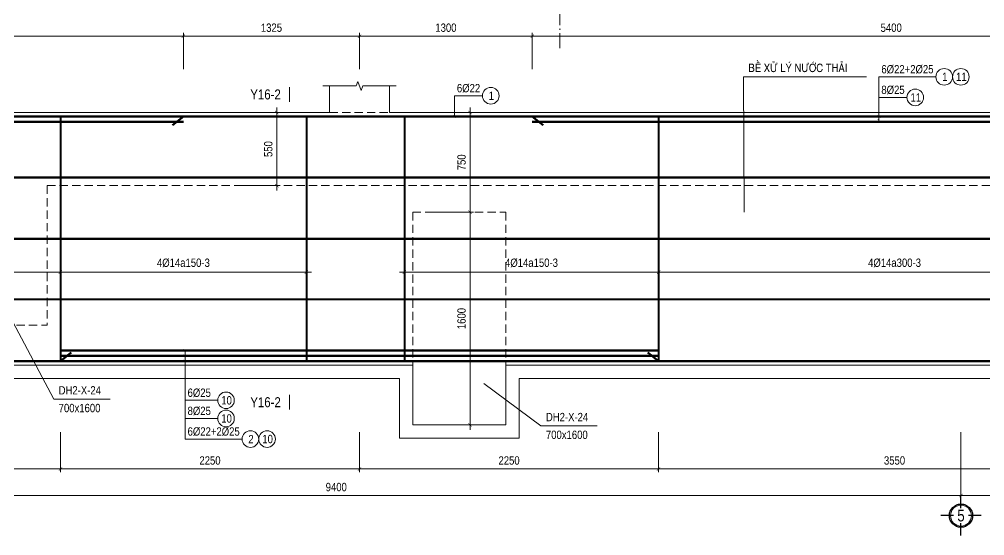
# Model space of a CAD drawing. Header units: millimetres. Extents: x 3014920 to 3563667, y -1638653 to -1356471.
# Drawn here: x 3199796 to 3207059, y -1614225 to -1610340 of the extents above; entities that cross this region are included whole.
import ezdxf
from ezdxf.enums import TextEntityAlignment as Align
from ezdxf.xclip import XClip

# ---------------------------------------------------------------- set-up
doc = ezdxf.new("R2010")
doc.units = ezdxf.units.MM
doc.header["$MEASUREMENT"] = 0
doc.header["$XCLIPFRAME"] = 0
doc.header["$PDMODE"] = 2
for name, pattern in [('6 TANG DIEN HINH 14-15$0$ACAD_ISO10W100', [18, 12, -3, 0, -3]), ('ACAD_ISO04W100', [30, 24, -3, 0, -3]), ('HIDDEN', [0.375, 0.25, -0.125])]:
    doc.linetypes.add(name, pattern=pattern)
doc.layers.get('0').update_dxf_attribs({"lineweight": 9})
doc.layers.get('Defpoints').update_dxf_attribs({"color": 10, "lineweight": 0})
for name, color, linetype, lineweight in [('2', 2, 'Continuous', 20), ('CDAI', 21, 'Continuous', 40), ('CTHEP', 50, 'Continuous', 50), ('DBAO', 90, 'Continuous', 13), ('DGIONG', 130, 'Continuous', 13), ('KTH', 154, 'Continuous', 9), ('Net khuat', 8, 'HIDDEN', 13), ('TEXT', 7, 'Continuous', 15), ('TRUC', 251, 'ACAD_ISO04W100', 9)]:
    doc.layers.add(name, color=color, linetype=linetype, lineweight=lineweight)
doc.layers.add('8', color=8, linetype='Continuous')
doc.styles.add('HELVECONDENSE', font='VHELVCN_0.TTF')
doc.styles.add('Star-HelCon', font='VHELVCN_0.TTF')
doc.styles.add('TTP-HelCon', font='VHELVCN_0.TTF')
doc.styles.add('VNI-HELVE-CONDENSE', font='VHELVCN_0.TTF')
doc.dimstyles.new('kc-25', dxfattribs={"dimtxt": 62.5, "dimasz": 20, "dimexe": 20, "dimexo": 50, "dimgap": 25, "dimtad": 3, "dimdec": 0, "dimzin": 0, "dimdsep": 46, "dimtxsty": 'VNI-HELVE-CONDENSE', "dimblk": 'DIM', "dimcen": 2.5, "dimclrd": 256, "dimclre": 154, "dimclrt": 7, "dimaunit": 1, "dimadec": 0, "dimazin": 0, "dimtfac": 1, "dimtdec": 0, "dimtix": 1, "dimtmove": 0, "dimatfit": 3, "dimldrblk": 'DOT', "dimfxl": 1, "dimtolj": 1, "dimtzin": 0, "dimarcsym": 0})
doc.dimstyles.new('TTP-25', dxfattribs={"dimscale": 25, "dimtxt": 2.5, "dimasz": 1, "dimexe": 1, "dimexo": 1, "dimgap": 0.09, "dimtad": 0, "dimdec": 4, "dimrnd": 1, "dimzin": 9, "dimdsep": 46, "dimtxsty": 'TTP-HelCon', "dimblk": 'ARCHTICK', "dimcen": 0.09, "dimdle": 1.5, "dimclrd": 256, "dimclre": 256, "dimclrt": 7, "dimadec": 0, "dimazin": 0, "dimtfac": 1, "dimtdec": 4, "dimtmove": 0, "dimatfit": 3, "dimldrblk": 'ARCHTICK', "dimfxl": 1, "dimtvp": 1, "dimtolj": 1, "dimtzin": 0, "dimarcsym": 0})

# ---------------------------------------------------------------- blocks, each defined once
blk = doc.blocks.new('dau truc')
blk.add_circle((0, 0), 180)
at = {"layer": '8'}
for p, q in [((0, 127), (0, 345)), ((-127, 0), (-345, 0)), ((0, -345), (0, -127)), ((345, 0), (127, 0))]:
    blk.add_line(p, q, dxfattribs=at)
blk.add_circle((0, 0), 200, dxfattribs=at)
at = {"layer": 'TEXT', "style": 'HELVECONDENSE'}
blk.add_attdef('A', text='', height=233, dxfattribs=at).set_placement((0, 0), align=Align.MIDDLE)
blk = doc.blocks.new('_ArchTick')
at = {"color": 0, "linetype": 'ByBlock', "const_width": 0.15}
blk.add_lwpolyline([(-0.5, -0.5), (0.5, 0.5)], dxfattribs=at)
blk = doc.blocks.new('*D2046')
at = {"layer": 'Defpoints', "color": 0, "transparency": 16777216}
for p in [(35225, -2380.8), (44625, -2380.8), (35225, -2881.8)]:
    blk.add_point(p, dxfattribs=at)
at = {"layer": 'KTH', "lineweight": -2, "transparency": 16777216}
for p, q in [((35225, -2405.8), (35225, -2906.8)), ((44625, -2405.8), (44625, -2906.8)), ((44662.5, -2881.8), (35187.5, -2881.8))]:
    blk.add_line(p, q, dxfattribs=at)
at = {"layer": 'KTH', "lineweight": -2, "transparency": 16777216, "xscale": 25, "yscale": 25, "zscale": 25, "rotation": 180}
blk.add_blockref('_ArchTick', (35225, -2881.8), dxfattribs=at)
at = {"layer": 'KTH', "lineweight": -2, "transparency": 16777216, "xscale": 25, "yscale": 25, "zscale": 25}
blk.add_blockref('_ArchTick', (44625, -2881.8), dxfattribs=at)
at = {"layer": 'KTH', "color": 7, "transparency": 16777216, "insert": (39925, -2818), "char_height": 62.5, "attachment_point": 5, "style": 'TTP-HelCon'}
blk.add_mtext('\\A1;9400', dxfattribs=at)
blk = doc.blocks.new('*D2047')
at = {"layer": 'Defpoints', "color": 0, "transparency": 16777216}
for p in [(44625, -2380.8), (48200, -2380.8), (44625, -2881.8)]:
    blk.add_point(p, dxfattribs=at)
at = {"layer": 'KTH', "lineweight": -2, "transparency": 16777216}
for p, q in [((44625, -2405.8), (44625, -2906.8)), ((48200, -2405.8), (48200, -2906.8)), ((48237.5, -2881.8), (44587.5, -2881.8))]:
    blk.add_line(p, q, dxfattribs=at)
at = {"layer": 'KTH', "lineweight": -2, "transparency": 16777216, "xscale": 25, "yscale": 25, "zscale": 25, "rotation": 180}
blk.add_blockref('_ArchTick', (44625, -2881.8), dxfattribs=at)
at = {"layer": 'KTH', "lineweight": -2, "transparency": 16777216, "xscale": 25, "yscale": 25, "zscale": 25}
blk.add_blockref('_ArchTick', (48200, -2881.8), dxfattribs=at)
at = {"layer": 'KTH', "color": 7, "transparency": 16777216, "insert": (46412.5, -2818), "char_height": 62.5, "attachment_point": 5, "style": 'TTP-HelCon'}
blk.add_mtext('\\A1;3575', dxfattribs=at)
blk = doc.blocks.new('*D2051')
at = {"layer": 'Defpoints', "color": 0, "transparency": 16777216}
for p in [(40100, 574), (38775, 300), (40100, 300)]:
    blk.add_point(p, dxfattribs=at)
at = {"layer": 'KTH', "lineweight": -2, "transparency": 16777216}
for p, q in [((38775, 325), (38775, 599)), ((40100, 325), (40100, 599)), ((38737.5, 574), (40137.5, 574))]:
    blk.add_line(p, q, dxfattribs=at)
at = {"layer": 'KTH', "lineweight": -2, "transparency": 16777216, "xscale": 25, "yscale": 25, "zscale": 25, "rotation": 180}
blk.add_blockref('_ArchTick', (38775, 574), dxfattribs=at)
at = {"layer": 'KTH', "lineweight": -2, "transparency": 16777216, "xscale": 25, "yscale": 25, "zscale": 25}
blk.add_blockref('_ArchTick', (40100, 574), dxfattribs=at)
at = {"layer": 'KTH', "color": 7, "transparency": 16777216, "insert": (39437.5, 637.8), "char_height": 62.5, "attachment_point": 5, "style": 'TTP-HelCon'}
blk.add_mtext('\\A1;1325', dxfattribs=at)
blk = doc.blocks.new('*D2052')
at = {"layer": 'Defpoints', "color": 0, "transparency": 16777216}
for p in [(33525, 574), (33525, 300), (38775, 300)]:
    blk.add_point(p, dxfattribs=at)
at = {"layer": 'KTH', "lineweight": -2, "transparency": 16777216}
for p, q in [((33525, 325), (33525, 599)), ((38775, 325), (38775, 599)), ((38812.5, 574), (33487.5, 574))]:
    blk.add_line(p, q, dxfattribs=at)
at = {"layer": 'KTH', "lineweight": -2, "transparency": 16777216, "xscale": 25, "yscale": 25, "zscale": 25, "rotation": 180}
blk.add_blockref('_ArchTick', (33525, 574), dxfattribs=at)
at = {"layer": 'KTH', "lineweight": -2, "transparency": 16777216, "xscale": 25, "yscale": 25, "zscale": 25}
blk.add_blockref('_ArchTick', (38775, 574), dxfattribs=at)
at = {"layer": 'KTH', "color": 7, "transparency": 16777216, "insert": (36150, 637.8), "char_height": 62.5, "attachment_point": 5, "style": 'TTP-HelCon'}
blk.add_mtext('\\A1;5250', dxfattribs=at)
blk = doc.blocks.new('*D2053')
at = {"layer": 'Defpoints', "color": 0, "transparency": 16777216}
for p in [(41400, 574), (40100, 300), (41400, 300)]:
    blk.add_point(p, dxfattribs=at)
at = {"layer": 'KTH', "lineweight": -2, "transparency": 16777216}
for p, q in [((40100, 325), (40100, 599)), ((41400, 325), (41400, 599)), ((40062.5, 574), (41437.5, 574))]:
    blk.add_line(p, q, dxfattribs=at)
at = {"layer": 'KTH', "lineweight": -2, "transparency": 16777216, "xscale": 25, "yscale": 25, "zscale": 25, "rotation": 180}
blk.add_blockref('_ArchTick', (40100, 574), dxfattribs=at)
at = {"layer": 'KTH', "lineweight": -2, "transparency": 16777216, "xscale": 25, "yscale": 25, "zscale": 25}
blk.add_blockref('_ArchTick', (41400, 574), dxfattribs=at)
at = {"layer": 'KTH', "color": 7, "transparency": 16777216, "insert": (40750, 637.8), "char_height": 62.5, "attachment_point": 5, "style": 'TTP-HelCon'}
blk.add_mtext('\\A1;1300', dxfattribs=at)
blk = doc.blocks.new('*D2055')
at = {"layer": 'Defpoints', "color": 0, "transparency": 16777216}
for p in [(41400, 574), (41400, 300), (46800, 300)]:
    blk.add_point(p, dxfattribs=at)
at = {"layer": 'KTH', "lineweight": -2, "transparency": 16777216}
for p, q in [((41400, 325), (41400, 599)), ((46800, 325), (46800, 599)), ((46837.5, 574), (41362.5, 574))]:
    blk.add_line(p, q, dxfattribs=at)
at = {"layer": 'KTH', "lineweight": -2, "transparency": 16777216, "xscale": 25, "yscale": 25, "zscale": 25, "rotation": 180}
blk.add_blockref('_ArchTick', (41400, 574), dxfattribs=at)
at = {"layer": 'KTH', "lineweight": -2, "transparency": 16777216, "xscale": 25, "yscale": 25, "zscale": 25}
blk.add_blockref('_ArchTick', (46800, 574), dxfattribs=at)
at = {"layer": 'KTH', "color": 7, "transparency": 16777216, "insert": (44100, 637.8), "char_height": 62.5, "attachment_point": 5, "style": 'TTP-HelCon'}
blk.add_mtext('\\A1;5400', dxfattribs=at)
blk = doc.blocks.new('*D2056')
at = {"layer": 'Defpoints', "color": 0, "transparency": 16777216}
for p in [(37850, -2380.8), (40100, -2380.8), (40100, -2681.8)]:
    blk.add_point(p, dxfattribs=at)
at = {"layer": 'KTH', "lineweight": -2, "transparency": 16777216}
for p, q in [((37850, -2405.8), (37850, -2706.8)), ((40100, -2405.8), (40100, -2706.8)), ((37812.5, -2681.8), (40137.5, -2681.8))]:
    blk.add_line(p, q, dxfattribs=at)
at = {"layer": 'KTH', "lineweight": -2, "transparency": 16777216, "xscale": 25, "yscale": 25, "zscale": 25, "rotation": 180}
blk.add_blockref('_ArchTick', (37850, -2681.8), dxfattribs=at)
at = {"layer": 'KTH', "lineweight": -2, "transparency": 16777216, "xscale": 25, "yscale": 25, "zscale": 25}
blk.add_blockref('_ArchTick', (40100, -2681.8), dxfattribs=at)
at = {"layer": 'KTH', "color": 7, "transparency": 16777216, "insert": (38975, -2618), "char_height": 62.5, "attachment_point": 5, "style": 'TTP-HelCon'}
blk.add_mtext('\\A1;2250', dxfattribs=at)
blk = doc.blocks.new('*D2057')
at = {"layer": 'Defpoints', "color": 0, "transparency": 16777216}
for p in [(40100, -2380.8), (42350, -2380.8), (42350, -2681.8)]:
    blk.add_point(p, dxfattribs=at)
at = {"layer": 'KTH', "lineweight": -2, "transparency": 16777216}
for p, q in [((40100, -2405.8), (40100, -2706.8)), ((42350, -2405.8), (42350, -2706.8)), ((40062.5, -2681.8), (42387.5, -2681.8))]:
    blk.add_line(p, q, dxfattribs=at)
at = {"layer": 'KTH', "lineweight": -2, "transparency": 16777216, "xscale": 25, "yscale": 25, "zscale": 25, "rotation": 180}
blk.add_blockref('_ArchTick', (40100, -2681.8), dxfattribs=at)
at = {"layer": 'KTH', "lineweight": -2, "transparency": 16777216, "xscale": 25, "yscale": 25, "zscale": 25}
blk.add_blockref('_ArchTick', (42350, -2681.8), dxfattribs=at)
at = {"layer": 'KTH', "color": 7, "transparency": 16777216, "insert": (41225, -2618), "char_height": 62.5, "attachment_point": 5, "style": 'TTP-HelCon'}
blk.add_mtext('\\A1;2250', dxfattribs=at)
blk = doc.blocks.new('*D2059')
at = {"layer": 'Defpoints', "color": 0, "transparency": 16777216}
for p in [(42350, -2380.8), (45900, -2380.8), (42350, -2681.8)]:
    blk.add_point(p, dxfattribs=at)
at = {"layer": 'KTH', "lineweight": -2, "transparency": 16777216}
for p, q in [((42350, -2405.8), (42350, -2706.8)), ((45900, -2405.8), (45900, -2706.8)), ((45937.5, -2681.8), (42312.5, -2681.8))]:
    blk.add_line(p, q, dxfattribs=at)
at = {"layer": 'KTH', "lineweight": -2, "transparency": 16777216, "xscale": 25, "yscale": 25, "zscale": 25, "rotation": 180}
blk.add_blockref('_ArchTick', (42350, -2681.8), dxfattribs=at)
at = {"layer": 'KTH', "lineweight": -2, "transparency": 16777216, "xscale": 25, "yscale": 25, "zscale": 25}
blk.add_blockref('_ArchTick', (45900, -2681.8), dxfattribs=at)
at = {"layer": 'KTH', "color": 7, "transparency": 16777216, "insert": (44125, -2618), "char_height": 62.5, "attachment_point": 5, "style": 'TTP-HelCon'}
blk.add_mtext('\\A1;3550', dxfattribs=at)
blk = doc.blocks.new('DIM')
h = blk.add_hatch(color=1)
h.paths.add_polyline_path([(0.49, 0.29, 1), (0.29, 0.49), (-0.19, 0), (0.19, 0)])
h.paths.add_polyline_path([(0.19, 0), (-0.19, 0), (-0.49, -0.29, 1), (-0.29, -0.49)])
at = {"color": 9}
for p, q in [((-0.19, 0), (-1.5, 0)), ((0.19, 0), (1.5, 0))]:
    blk.add_line(p, q, dxfattribs=at)
at = {"color": 1}
for p, q in [((-0.49, -0.29), (0.29, 0.49)), ((-0.29, -0.49), (0.49, 0.29)), ((-0.19, 0), (0.19, 0))]:
    blk.add_line(p, q, dxfattribs=at)
blk.add_arc((-0.39, -0.39), 0.138, 135, 315, dxfattribs=at)
blk = doc.blocks.new('*D2072')
at = {"layer": 'Defpoints', "color": 0, "transparency": 16777216}
for p in [(34425, -602.9), (37850, -950), (34425, -1201.2)]:
    blk.add_point(p, dxfattribs=at)
at = {"layer": 'KTH', "lineweight": -2, "transparency": 16777216}
for p, q in [((34425, -627.9), (34425, -1226.2)), ((37850, -975), (37850, -1226.2)), ((37887.5, -1201.2), (34387.5, -1201.2))]:
    blk.add_line(p, q, dxfattribs=at)
at = {"layer": 'KTH', "lineweight": -2, "transparency": 16777216, "xscale": 25, "yscale": 25, "zscale": 25}
for p, rotation in [((34425, -1201.2), 179.9999999866598), ((37850, -1201.2), 359.9999999866598)]:
    blk.add_blockref('_ArchTick', p, dxfattribs=dict(at, rotation=rotation))
at = {"layer": 'KTH', "color": 7, "transparency": 16777216, "insert": (36137.5, -1131.3), "char_height": 62.5, "attachment_point": 5, "rotation": 360, "style": 'TTP-HelCon'}
blk.add_mtext('\\A1;4Þ14a300-3', dxfattribs=at)
blk = doc.blocks.new('*D2074')
at = {"layer": 'Defpoints', "color": 0, "transparency": 16777216}
for p in [(39700, -950), (37850, -1226.2), (39700, -1201.2)]:
    blk.add_point(p, dxfattribs=at)
at = {"layer": 'KTH', "lineweight": -2, "transparency": 16777216}
for p, q in [((39700, -975), (39700, -1226.2)), ((37812.5, -1201.2), (39737.5, -1201.2)), ((37850, -1201.2), (37850, -1176.2))]:
    blk.add_line(p, q, dxfattribs=at)
at = {"layer": 'KTH', "lineweight": -2, "transparency": 16777216, "xscale": 25, "yscale": 25, "zscale": 25, "rotation": 180}
blk.add_blockref('_ArchTick', (37850, -1201.2), dxfattribs=at)
at = {"layer": 'KTH', "lineweight": -2, "transparency": 16777216, "xscale": 25, "yscale": 25, "zscale": 25}
blk.add_blockref('_ArchTick', (39700, -1201.2), dxfattribs=at)
at = {"layer": 'KTH', "color": 7, "transparency": 16777216, "insert": (38775, -1131.3), "char_height": 62.5, "attachment_point": 5, "style": 'TTP-HelCon'}
blk.add_mtext('\\A1;4Þ14a150-3', dxfattribs=at)
blk = doc.blocks.new('*D2075')
at = {"layer": 'Defpoints', "color": 0, "transparency": 16777216}
for p in [(40437.5, -620.4), (42350, -602.9), (40437.5, -1201.2)]:
    blk.add_point(p, dxfattribs=at)
at = {"layer": 'KTH', "lineweight": -2, "transparency": 16777216}
for p, q in [((40437.5, -645.4), (40437.5, -1226.2)), ((42350, -627.9), (42350, -1226.2)), ((42387.5, -1201.2), (40400, -1201.2))]:
    blk.add_line(p, q, dxfattribs=at)
at = {"layer": 'KTH', "lineweight": -2, "transparency": 16777216, "xscale": 25, "yscale": 25, "zscale": 25}
for p, rotation in [((40437.5, -1201.2), 179.9999999866598), ((42350, -1201.2), 359.9999999866598)]:
    blk.add_blockref('_ArchTick', p, dxfattribs=dict(at, rotation=rotation))
at = {"layer": 'KTH', "color": 7, "transparency": 16777216, "insert": (41393.8, -1131.3), "char_height": 62.5, "attachment_point": 5, "rotation": 360, "style": 'TTP-HelCon'}
blk.add_mtext('\\A1;4Þ14a150-3', dxfattribs=at)
blk = doc.blocks.new('*D2076')
at = {"layer": 'Defpoints', "color": 0, "transparency": 16777216}
for p in [(42350, -602.9), (45900, -602.9), (45900, -1201.2)]:
    blk.add_point(p, dxfattribs=at)
at = {"layer": 'KTH', "lineweight": -2, "transparency": 16777216}
for p, q in [((42350, -627.9), (42350, -1226.2)), ((45900, -627.9), (45900, -1226.2)), ((42312.5, -1201.2), (45937.5, -1201.2))]:
    blk.add_line(p, q, dxfattribs=at)
at = {"layer": 'KTH', "lineweight": -2, "transparency": 16777216, "xscale": 25, "yscale": 25, "zscale": 25, "rotation": 180}
blk.add_blockref('_ArchTick', (42350, -1201.2), dxfattribs=at)
at = {"layer": 'KTH', "lineweight": -2, "transparency": 16777216, "xscale": 25, "yscale": 25, "zscale": 25}
blk.add_blockref('_ArchTick', (45900, -1201.2), dxfattribs=at)
at = {"layer": 'KTH', "color": 7, "transparency": 16777216, "insert": (44125, -1131.3), "char_height": 62.5, "attachment_point": 5, "style": 'TTP-HelCon'}
blk.add_mtext('\\A1;4Þ14a300-3', dxfattribs=at)
blk = doc.blocks.new('MC')
at = {"layer": 'CTHEP', "const_width": 10, "elevation": 0}
blk.add_lwpolyline([(36.4, 150), (36.4, 0)], dxfattribs=at)
at = {"layer": 'TEXT', "style": 'TTP-HelCon'}
blk.add_attdef('A', text='', height=100, dxfattribs=at).set_placement((-50, 25.5), align=Align.RIGHT)
blk = doc.blocks.new('*D2078')
at = {"layer": 'Defpoints', "color": 0, "transparency": 16777216}
for p in [(35225, -2380.8), (37850, -2380.8), (37850, -2681.8)]:
    blk.add_point(p, dxfattribs=at)
at = {"layer": 'KTH', "lineweight": -2, "transparency": 16777216}
for p, q in [((35225, -2405.8), (35225, -2706.8)), ((37850, -2405.8), (37850, -2706.8)), ((35187.5, -2681.8), (37887.5, -2681.8))]:
    blk.add_line(p, q, dxfattribs=at)
at = {"layer": 'KTH', "lineweight": -2, "transparency": 16777216, "xscale": 25, "yscale": 25, "zscale": 25, "rotation": 180}
blk.add_blockref('_ArchTick', (35225, -2681.8), dxfattribs=at)
at = {"layer": 'KTH', "lineweight": -2, "transparency": 16777216, "xscale": 25, "yscale": 25, "zscale": 25}
blk.add_blockref('_ArchTick', (37850, -2681.8), dxfattribs=at)
at = {"layer": 'KTH', "color": 7, "transparency": 16777216, "insert": (36537.5, -2618), "char_height": 62.5, "attachment_point": 5, "style": 'TTP-HelCon'}
blk.add_mtext('\\A1;2625', dxfattribs=at)
blk = doc.blocks.new('*D2085')
at = {"layer": 'Defpoints', "color": 0, "transparency": 16777216}
for p in [(39149.9, 0), (39477.7, 0), (39163.7, -550)]:
    blk.add_point(p, dxfattribs=at)
at = {"layer": 'KTH', "lineweight": -2, "transparency": 16777216}
for p, q in [((39174.9, 0), (39502.7, 0)), ((39477.7, -587.5), (39477.7, 37.5)), ((39188.7, -550), (39502.7, -550))]:
    blk.add_line(p, q, dxfattribs=at)
at = {"layer": 'KTH', "lineweight": -2, "transparency": 16777216, "xscale": 25, "yscale": 25, "zscale": 25}
for p, rotation in [((39477.7, 0), 90), ((39477.7, -550), 270)]:
    blk.add_blockref('_ArchTick', p, dxfattribs=dict(at, rotation=rotation))
at = {"layer": 'KTH', "color": 7, "transparency": 16777216, "insert": (39413.8, -275), "char_height": 62.5, "attachment_point": 5, "rotation": 90, "style": 'TTP-HelCon'}
blk.add_mtext('\\A1;550', dxfattribs=at)
blk = doc.blocks.new('*D2086')
at = {"layer": 'Defpoints', "color": 0, "transparency": 16777216}
for p in [(40603.8, 0), (40931.6, 0), (40617.6, -750)]:
    blk.add_point(p, dxfattribs=at)
at = {"layer": 'KTH', "lineweight": -2, "transparency": 16777216}
for p, q in [((40628.8, 0), (40956.6, 0)), ((40931.6, -787.5), (40931.6, 37.5)), ((40642.6, -750), (40956.6, -750))]:
    blk.add_line(p, q, dxfattribs=at)
at = {"layer": 'KTH', "lineweight": -2, "transparency": 16777216, "xscale": 25, "yscale": 25, "zscale": 25}
for p, rotation in [((40931.6, 0), 90), ((40931.6, -750), 270)]:
    blk.add_blockref('_ArchTick', p, dxfattribs=dict(at, rotation=rotation))
at = {"layer": 'KTH', "color": 7, "transparency": 16777216, "insert": (40867.7, -375), "char_height": 62.5, "attachment_point": 5, "rotation": 90, "style": 'TTP-HelCon'}
blk.add_mtext('\\A1;750', dxfattribs=at)
blk = doc.blocks.new('*D2087')
at = {"layer": 'Defpoints', "color": 0, "transparency": 16777216}
for p in [(40603.8, -750), (40931.6, -750), (40617.6, -2350)]:
    blk.add_point(p, dxfattribs=at)
at = {"layer": 'KTH', "lineweight": -2, "transparency": 16777216}
for p, q in [((40931.6, -2387.5), (40931.6, -712.5)), ((40628.8, -750), (40956.6, -750)), ((40642.6, -2350), (40956.6, -2350))]:
    blk.add_line(p, q, dxfattribs=at)
at = {"layer": 'KTH', "lineweight": -2, "transparency": 16777216, "xscale": 25, "yscale": 25, "zscale": 25}
for p, rotation in [((40931.6, -750), 90), ((40931.6, -2350), 270)]:
    blk.add_blockref('_ArchTick', p, dxfattribs=dict(at, rotation=rotation))
at = {"layer": 'KTH', "color": 7, "transparency": 16777216, "insert": (40867.7, -1550), "char_height": 62.5, "attachment_point": 5, "rotation": 90, "style": 'TTP-HelCon'}
blk.add_mtext('\\A1;1600', dxfattribs=at)
blk = doc.blocks.new('2Y-42')
at = {"layer": 'CDAI'}
for points in [[(37849.99249, -30), (37849.99249, -1870)], [(39699.99241, -30), (39699.99241, -1870)], [(40437.52757, -30), (40437.52757, -1870)], [(42349.99999, -30), (42349.99999, -1870)]]:
    blk.add_lwpolyline(points, dxfattribs=at)
at = {"layer": 'CTHEP'}
for p, q in [((16223.38218, -30), (48174.99989, -30)), ((33524.99999, -70), (38774.99999, -70)), ((38693.5741, -94.5255), (38774.99999, -30)), ((41481.43338, -94.5255), (41400.00749, -30)), ((41400.00749, -70), (46799.99239, -70)), ((48199.99989, -490), (16282.07258, -490)), ((48199.99989, -950), (16282.07258, -950)), ((48199.99989, -1404.18468), (16293.11825, -1410.12077)), ((37931.41838, -1805.47451), (37849.99249, -1870)), ((42268.5741, -1805.47451), (42349.99999, -1870)), ((16224.54167, -1870), (48173.8404, -1870))]:
    blk.add_line(p, q, dxfattribs=at)
for points in [[(37849.99249, -1790.00001), (42349.99999, -1790.00001)], [(37849.99249, -1830), (42349.99999, -1830)]]:
    blk.add_lwpolyline(points, dxfattribs=at)
at = {"layer": 'DBAO', "linetype": 'Continuous'}
for p, q in [((39874.99983, 200), (39874.99983, 0)), ((40324.99983, 0), (40324.99983, 200)), ((32424.99248, 0), (39874.99983, 0)), ((40324.99983, 0), (41574.99991, 0)), ((41574.99991, 0), (47899.99991, 0)), ((16199.99991, -1900), (40499.99992, -1900)), ((40499.99992, -1900), (40499.99992, -2350)), ((41199.99992, -1900), (48199.99989, -1900)), ((41199.99992, -1900), (41199.99992, -2350)), ((40499.99992, -2350), (41199.99992, -2350))]:
    blk.add_line(p, q, dxfattribs=at)
at = {"layer": 'DBAO', "linetype": 'Continuous', "flags": 128}
blk.add_lwpolyline([(16199.99991, 200), (16199.99991, -2000), (40399.99992, -2000), (40399.99992, -2450), (41299.99992, -2450), (41299.99992, -2000), (48199.99989, -2000), (48199.99989, -550)], dxfattribs=at)
at = {"layer": 'DGIONG'}
for p, q in [((43914.12566, 269.11205), (42988.36005, 269.11205)), ((42988.36005, 269.11205), (42994.58399, -750)), ((37799.10179, -2156.84137), (37366.85282, -1341.60701)), ((41464.80842, -2358.07445), (41035.34386, -2039.20383)), ((37799.10179, -2156.84137), (38223.24756, -2156.84137)), ((41464.80842, -2358.07445), (41888.95419, -2358.07445))]:
    blk.add_line(p, q, dxfattribs=at)
at = {"layer": 'DGIONG', "linetype": 'Continuous', "flags": 128}
blk.add_lwpolyline([(40374.99983, 200), (40124.99983, 200), (40112.49983, 165.65653), (40087.49983, 234.34347), (40074.99983, 200), (39824.98483, 200)], dxfattribs=at)
at = {"layer": 'DGIONG'}
for centre in [(44498.72142, 268.57038), (44623.72142, 268.57038), (41087.54531, 126.06616), (44280.83192, 113.58938), (39095.62961, -2165.10558), (39095.62961, -2301.52911), (39279.32261, -2456.51006), (39404.32261, -2456.51006)]:
    blk.add_circle(centre, 62.5, dxfattribs=at)
at = {"layer": 'Net khuat', "ltscale": 250}
for p, q in [((39874.99983, 0), (40324.99983, 0)), ((37749.99992, -550), (37749.99992, -1600)), ((37749.99992, -550), (46549.99944, -550)), ((40499.99992, -750), (40499.99992, -1900)), ((40499.99992, -750), (41199.99992, -750)), ((41199.99992, -750), (41199.99992, -1900)), ((37049.99992, -1600), (37749.99992, -1600))]:
    blk.add_line(p, q, dxfattribs=at)
at = {"layer": 'TRUC', "linetype": '6 TANG DIEN HINH 14-15$0$ACAD_ISO10W100', "ltscale": 10, "elevation": 0}
blk.add_lwpolyline([(25824.99991, 643.793), (25824.99991, -3428.90775)], dxfattribs=at)
at = {"xscale": 0.75, "yscale": 0.75, "zscale": 0.75}
blk.add_blockref('MC', (39545.20955, 79.50624), dxfattribs=at).add_auto_attribs({'A': 'Y16-2'})
ref = blk.add_blockref('MC', (39545.20955, -2122.78168), dxfattribs=dict(xscale=-0.75, yscale=0.75, zscale=0.75, rotation=180))
ref.add_attrib('A', 'Y16-2', dxfattribs={"layer": 'TEXT', "height": 75, "style": 'TTP-HelCon'}).set_placement((39507.70955, -2216.91211), align=Align.RIGHT)
at = {"layer": '2', "ltscale": 300}
ref = blk.add_blockref('dau truc', (44624.99991, -3032.65997), dxfattribs=dict(at, xscale=0.436713129747659, yscale=0.436713129747659, zscale=0.436713129747659))
ref.add_attrib('A', '5', dxfattribs={"layer": 'TEXT', "height": 87.5, "style": 'HELVECONDENSE'}).set_placement((44624.99991, -3032.65997), align=Align.MIDDLE)
at = {"layer": 'TEXT', "style": 'TTP-HelCon'}
for s, p in [('BEÀ XÖÛ LYÙ NÖÔÙC THAÛI', (43025.84792, 304.73441, 0)), ('6Þ22+2Þ25', (44025.91355, 294.42333, 0)), ('6Þ22', (40832.62693, 151.91911, 0)), ('8Þ25', (44025.91355, 139.44233, 0)), ('DH2-X-24', (37836.58966, -2121.219, 0)), ('6Þ25', (38806.51473, -2139.25258)), ('700x1600', (37836.58966, -2254.55916, 0)), ('8Þ25', (38806.51473, -2275.67611)), ('DH2-X-24', (41502.29629, -2322.45209, 0)), ('6Þ22+2Þ25', (38806.51473, -2430.65712)), ('700x1600', (41502.29629, -2455.79225, 0))]:
    blk.add_text(s, height=62.5, dxfattribs=at).set_placement(p)
at = {"layer": 'TEXT', "style": 'Star-HelCon'}
for s, p in [('1', (44502.88809, 268.57038)), ('11', (44627.88809, 268.57038)), ('1', (41091.71198, 126.06616)), ('11', (44284.99859, 113.58938)), ('10', (39099.79627, -2165.10558)), ('10', (39099.79627, -2301.52911)), ('2', (39283.48927, -2456.51006)), ('10', (39408.48927, -2456.51006))]:
    blk.add_text(s, height=62.5, dxfattribs=at).set_placement(p, align=Align.MIDDLE)
at = {"layer": 'KTH'}
for base, p1, p2, picture, middle in [((33524.99999, 574.00461), (38774.99999, 300), (33524.99999, 300), '*D2052', (36149.99999, 637.83794)), ((41400.00749, 574.00461), (46799.98487, 300), (41400.00749, 300), '*D2055', (44099.99618, 637.83794)), ((35224.99991, -2881.79543), (44624.99991, -2380.79543), (35224.99991, -2380.79543), '*D2046', (39924.99991, -2817.9621)), ((40099.99241, -2681.83969), (37849.99249, -2380.79543), (40099.99241, -2380.79543), '*D2056', (38974.99245, -2618.00636)), ((42350, -2681.83969), (40099.99991, -2380.79543), (42350, -2380.79543), '*D2057', (41224.99995, -2618.00636)), ((44624.99991, -2881.79543), (48199.99989, -2380.79543), (44624.99991, -2380.79543), '*D2047', (46412.4999, -2817.9621))]:
    dim = blk.add_linear_dim(base=base, p1=p1, p2=p2, dimstyle='TTP-25', override={"dimtmove": 1}, dxfattribs=at)
    dim.commit()
    dim.dimension.update_dxf_attribs({"geometry": picture, "text_midpoint": middle})
for base, p1, p2, angle, override, picture, middle in [((40100.00742, 574.00461), (38774.99999, 300), (40100.00742, 300), 180, {"dimtmove": 1}, '*D2051', (39437.5037, 637.83794)), ((41400.00749, 574.00461), (40100.00742, 300), (41400.00749, 300), 180, {"dimtmove": 1}, '*D2053', (40750.00745, 637.83794)), ((39477.65678, 0), (39163.67963, -550), (39149.92236, 0), 90, {"dimarcsym": 1}, '*D2085', (39413.82345, -275)), ((40931.57276, 0), (40617.59561, -750), (40603.83834, 0), 90, {"dimarcsym": 1}, '*D2086', (40867.73943, -375)), ((40931.57276, -750), (40617.59561, -2350), (40603.83834, -750), 90, {"dimarcsym": 1}, '*D2087', (40867.73943, -1550)), ((42350, -2681.83969), (45899.99988, -2380.79543), (42350, -2380.79543), 180, {"dimtmove": 1}, '*D2059', (44124.99994, -2618.00636))]:
    dim = blk.add_linear_dim(base=base, p1=p1, p2=p2, angle=angle, dimstyle='TTP-25', override=override, dxfattribs=at)
    dim.commit()
    dim.dimension.update_dxf_attribs({"geometry": picture, "text_midpoint": middle})
for base, p1, p2, angle, text, picture, middle in [((34424.99247, -1201.20202), (37849.985, -950), (34424.99247, -602.86333), 179.999999987, '4Þ14a300-3', '*D2072', (36137.48873, -1131.28536)), ((40437.52757, -1201.20202), (42350.02241, -602.86334), (40437.52757, -620.43145), 179.999999987, '4Þ14a150-3', '*D2075', (41393.77499, -1131.28536)), ((45899.99239, -1201.20202), (42350.02241, -602.86333), (45899.99239, -602.86333), 0.000000013, '4Þ14a300-3', '*D2076', (44125.0074, -1131.28536)), ((39699.99241, -1201.20202), (37849.985, -1226.20202), (39699.99241, -950), 0.000000013, '4Þ14a150-3', '*D2074', (38774.9887, -1131.28536))]:
    dim = blk.add_linear_dim(base=base, p1=p1, p2=p2, angle=angle, text=text, dimstyle='TTP-25', override={"dimtmove": 1}, dxfattribs=at)
    dim.commit()
    dim.dimension.update_dxf_attribs({"geometry": picture, "text_midpoint": middle})
at = {"layer": 'KTH', "color": 5}
dim = blk.add_linear_dim(base=(37849.99249, -2681.83969), p1=(35224.99991, -2380.79543), p2=(37849.99249, -2380.79543), angle=180, dimstyle='TTP-25', override={"dimtmove": 1}, dxfattribs=at)
dim.commit()
dim.dimension.update_dxf_attribs({"geometry": '*D2078', "text_midpoint": (36537.4962, -2618.00636)})
at = {"layer": 'DGIONG'}
for points in [[(44007.4017, -30), (44007.40152, 268.57038), (44436.22142, 268.57038)], [(40814.115, -30), (40814.1149, 126.06616), (41025.04531, 126.06616)], [(44007.40169, -60), (44007.40152, 113.58938), (44218.33192, 113.58938)], [(38788.00283, -1790), (38788.0027, -2165.10553), (39033.12961, -2165.10553)], [(38788.00293, -1830), (38788.0027, -2301.52906), (39033.12961, -2301.52906)], [(38788.00288, -1870), (38788.0027, -2456.51006), (39216.82261, -2456.51006)]]:
    blk.add_leader(points, dimstyle='kc-25', override={"dimtad": 0, "dimldrblk": 'ArchTick', "dimfxl": 100, "dimarcsym": 1}, dxfattribs=at)

msp = doc.modelspace()

# ---------------------------------------------------------------- block references
at = {"layer": 'DGIONG', "color": 5}
ref = msp.add_blockref('2Y-42', (3178037.50594, -1607127.20231), dxfattribs=at)
XClip(ref).set_block_clipping_path([(15258.9983081063, -3530.983121505), (32683.209538151, 893.402555305)])
ref = msp.add_blockref('2Y-42', (3162255.9807, -1611041.42244), dxfattribs=at)
XClip(ref).set_block_clipping_path([(31637.9641182227, -3239.9305146481), (48958.9195379289, 746.057497005)])

doc.saveas('drawing.dxf')
